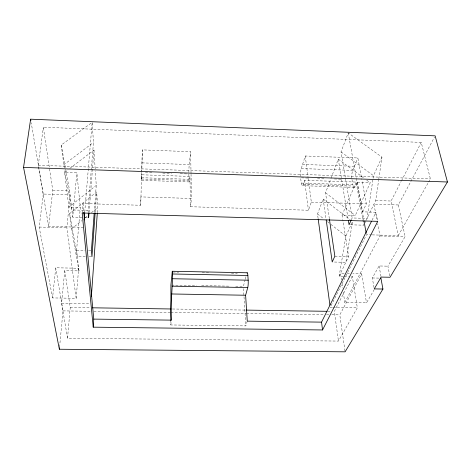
<?xml version="1.0" encoding="UTF-8"?>
<svg xmlns="http://www.w3.org/2000/svg" width="471" height="471" viewBox="0 0 471 471"><rect width="100%" height="100%" fill="white"/><g stroke="black" fill="none" stroke-linecap="round" stroke-linejoin="round"><path stroke-width="0.35" stroke-dasharray="2.35 1.77" d="M247.263 321.145L245.827 325.903L170.849 324.961L170.855 320.61M189.26 181.924L141.53 180.34L141.647 174.788L189.972 176.431L190.484 206.74L308.446 210.231L311.337 202.147L308.193 178.344M82.172 212.998L82.978 203.554L140.723 205.262L140.9 196.902L191.479 198.456L191.043 174.341M191.032 173.611L190.637 151.691L142.324 149.878L141.836 170.849M140.723 205.262L141.636 172.657M141.653 171.921L142.324 149.878M141.789 172.368L141.541 180.334M97.326 212.709L97.691 207.576L96.679 191.927L69.637 213.61L71.515 228.971L78.987 270.902L64.745 270.619L61.607 303.189L67.53 338.207L338.455 341.075L357.342 307.769L352.326 276.395L349.405 276.336M95.189 212.297L96.679 191.927M94.247 212.498L96.255 185.391L95.319 170.973M89.043 212.498L93.965 150.061L68.625 169.336M88.218 212.551L88.036 210.396L91.191 170.92M91.25 170.19L93.47 142.413L92.169 122.348L61.248 145.039L64.456 169.154M84.733 211.997L92.169 122.348M76.149 298.308L78.681 268.252L55.719 267.781L52.564 297.925L76.149 298.308L66.864 227.776L70.097 194.864L43.267 194.04L31.233 122.778M78.987 270.902L76.573 250.254L80.311 207.523L76.861 172.822L64.598 172.404L68.848 207.187L80.311 207.523M67.53 338.207L70.25 307.475L64.745 270.619M59.576 347.068L63.002 310.884L55.719 267.781M82.125 217.396L72.705 217.137L76.861 172.822M170.849 324.961L171.285 320.822M188.865 172.474A6.759 0.412 -88.2 0 1 189.236 164.556L190.637 151.691M141.553 178.992L189.501 180.593L189.972 176.431M83.467 227.305L48.619 226.392L52.77 190.425L43.326 127.223L421.233 142.395L430.394 178.915L428.592 182.1M190.484 206.74L191.479 198.456M52.564 297.925L39.17 227.051L43.267 194.04M48.619 226.392L38.281 165.28L43.326 127.223M366.179 220.245L375.705 200.54L378.725 179.581M378.831 178.856L381.957 157.173L348.234 132.875L341.028 151.892L345.378 177.744M381.957 157.173L373.479 175.689L367.074 218.391L352.149 217.961L351.307 219.822M343.553 276.218L339.161 276.13L345.891 236.095L352.526 221.564L345.849 262.294L332.938 262.011M245.191 279.609L243.366 286.403L234.582 286.244M245.367 278.932L246.097 276.212M300.498 176.325A6.653 1.442 -87.5 0 1 301.263 168.547L305.243 155.989L357.883 157.962L361.84 179.469M307.963 178.067L300.622 177.814L301.281 183.072A6.682 1.454 -87.6 0 0 303.265 184.385L304.607 180.322L357.265 182.106L362.588 211.832L375.988 212.227L377.742 221.352M318.102 218.314L317.507 213.975L323.171 199.021L350.224 219.798M329.347 218.721L325.538 192.78L330.736 179.057M330.995 178.368L338.278 159.151L364.43 178.474M351.808 178.097A6.6 1.902 -87.1 0 1 352.744 170.384L357.883 157.962M342.052 215.117L356.153 182.289L370.247 182.766L355.293 215.5L342.052 215.117L342.747 219.474M303.265 184.385L355.528 186.127L357.265 182.106M362.588 211.832L366.326 203.843L361.975 180.187M339.161 276.13L348.646 256.512L342.864 220.198M364.984 222.712L365.879 220.864M372.078 220.128L375.988 212.227M352.326 276.395L334.322 311.413L338.455 341.075M372.243 234.888L398.278 235.571L391.083 201.023L401.133 181.476M401.469 180.829L421.233 142.395M374.268 289.541L366.515 302.853L344.813 302.5L379.997 235.959L377.654 223.69M344.996 351.095L339.791 314.875L361.634 273.863L352.873 273.686M389.77 275.871L387.892 266.162L405.113 236.613L398.331 204.967L434.456 137.138M374.009 287.522L372.314 277.967L379.067 265.968L387.892 266.162M398.278 235.571L428.227 182.736M71.515 228.971L81.754 220.599M85.169 217.808L87.447 215.948M91.433 212.692L97.691 207.576M68.848 207.187L96.255 185.391M64.598 172.404L68.054 169.778M63.673 164.862L93.47 142.413M61.607 303.189L90.138 303.63M332.438 307.386L330.242 307.351L366.462 234.735L371.519 234.87M333.168 307.392L357.342 307.769M70.25 307.475L90.844 307.781M172.498 309L245.32 310.083M327.704 311.313L330.642 311.355M63.002 310.884L90.897 311.284M93.835 311.325L170.196 312.426M170.926 312.438L245.815 313.521M246.551 313.527L323.642 314.64M326.58 314.681L328.782 314.716M331.719 314.758L339.791 314.875M171.638 285.09L196.525 285.544M201.647 285.638L228.729 286.138M344.118 273.51L340.468 273.433L341.446 279.974M347.039 273.569L349.953 273.627M172.898 272.002L178.756 272.12M202.177 272.591L208.765 272.727M231.455 273.186L237.313 273.304M344.283 276.23L348.67 276.318M372.314 277.967L380.915 278.137M85.351 256.53L77.285 256.354L69.637 213.61M89.013 256.613L91.215 256.66M76.573 250.254L85.068 250.454M88.601 250.531L91.433 250.596M334.846 256.195L348.646 256.512M39.17 227.051L66.864 227.776M379.997 235.959L405.113 236.613M88.036 210.396L71.863 209.931L64.586 169.866M85.021 217.478L88.642 217.578M350.471 224.814L363.789 225.185L356.153 182.289M52.77 190.425L69.643 190.955L72.705 217.137M375.705 200.54L391.083 201.023M311.337 202.147L366.326 203.843M398.331 204.967L373.927 204.214L376.965 220.087M141.63 177.72L188.953 179.31A6.794 0.418 -88.2 0 0 189.501 180.593M301.281 183.072L352.897 184.803A6.635 1.919 -87.3 0 0 355.528 186.127M302.512 185.68L354.545 187.405M38.281 165.28L430.394 178.915M145.409 172.492L153.381 172.763M162.795 173.087L171.485 173.387M180.181 173.681L188.147 173.958M317.501 178.391L324.837 178.644M334.375 178.968L342.446 179.245M302.57 164.426L354.433 166.304M142.042 162.872L189.236 164.556M301.263 168.547L352.744 170.384M341.028 151.892L373.479 175.689M366.756 180.187L370.247 182.766M325.538 192.78L355.293 215.5M317.507 213.975L323.877 218.938M327.357 221.647L330.253 223.902M330.83 224.355L345.891 236.095M379.067 265.968L381.121 277.078M61.248 145.039L69.643 190.955M348.234 132.875L356.247 177.661M356.376 178.385L363.877 220.287M351.984 179.575L352.897 184.803M361.634 273.863L366.515 302.853M345.502 178.462L352.149 217.961M338.278 159.151L348.24 219.727M341.987 283.607L342.641 287.964M343.294 292.326L344.813 302.5M323.171 199.021L326.085 219.286M305.243 155.989L308.099 177.626M304.607 180.322L308.446 210.231M82.978 203.554L83.726 211.597M93.965 150.061L95.272 170.249M243.501 288.599L245.827 325.903M188.871 173.982L188.953 179.31"/><path stroke-width="0.71" d="M247.228 272.78L172.298 271.261C173.051 287.563 170.06 303.795 171.362 320.133L93.77 319.103L83.797 212.333M170.855 320.61L170.908 285.079L172.298 271.261M93.229 327.168L82.172 212.998L377.742 221.352L322.541 329.959L93.229 327.168L93.77 319.103M91.392 296.306L97.273 213.445M95.136 213.027L91.951 256.677L91.433 250.596L94.194 213.233M88.984 213.222L88.642 217.578L88.277 213.269M84.074 220.016L84.674 212.727M380.915 278.137L382.929 289.047L345.102 351.819L59.37 349.241L59.511 347.792M59.37 349.241L23.55 167.405L30.627 119.181L435.145 135.848L447.45 181.994L390.035 277.254L381.121 277.078L374.251 288.888L382.929 289.047M371.425 221.441L321.546 322.135L247.263 321.145L245.615 295.24L247.758 287.557A5.393 0.783 -89.1 0 0 248.176 280.192L247.858 275.482A5.364 0.777 -89.1 0 0 247.022 272.962M351.03 220.44L349.064 224.779L348.357 220.452M92.316 307.804L171.026 308.976M246.05 310.095L326.968 311.302M171.391 293.969L245.615 295.24M172.162 286.185L247.758 287.557M172.427 273.981L247.858 275.482M172.427 278.732L248.176 280.192M23.55 167.405L447.45 181.994M364.006 221.011L366.202 233.292M30.627 119.181L30.868 120.623M329.453 219.445L334.846 256.195L332.226 261.994L326.191 220.01M318.196 219.039L329.941 305.179M321.546 322.135L322.541 329.959"/></g></svg>
